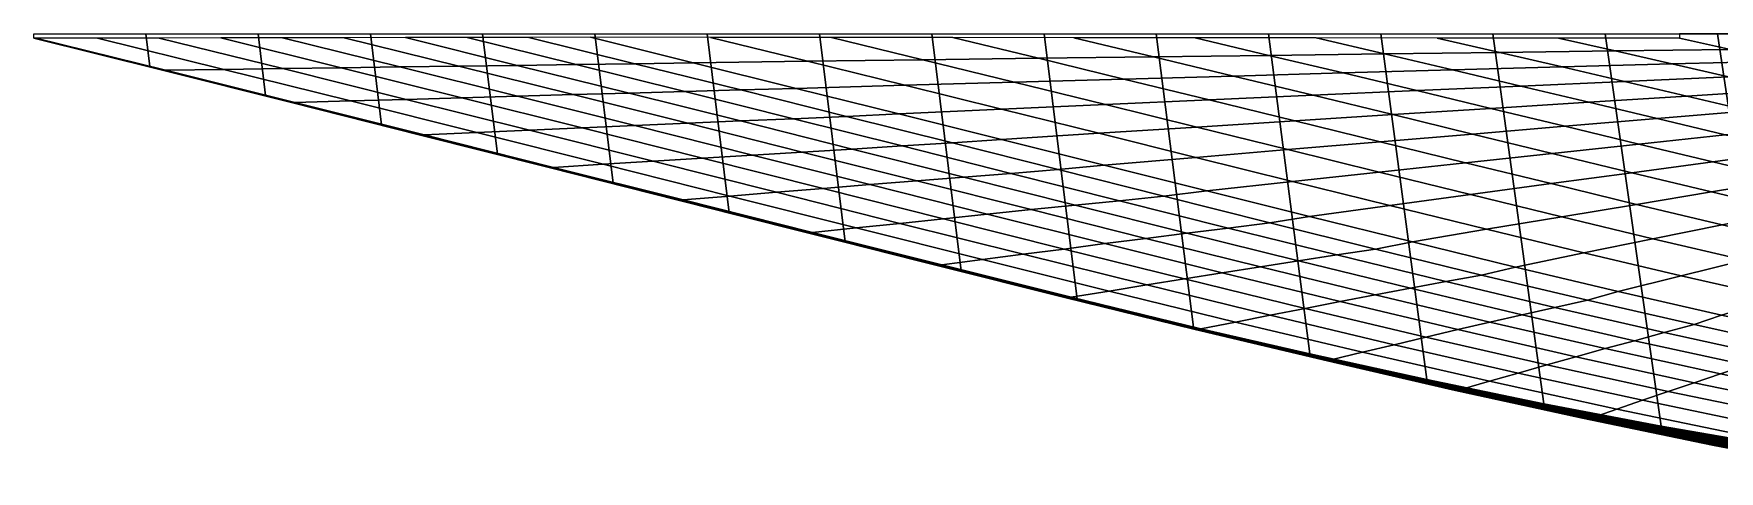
# Model space of a CAD drawing. Header units: millimetres. Extents: x 5479 to 7905, y -318 to 0.
# Drawn here: x 5479 to 6498, y -264 to 0 of the extents above; entities that cross this region are included whole.
import ezdxf

# ---------------------------------------------------------------- set-up
doc = ezdxf.new("R2010")
doc.units = ezdxf.units.MM
doc.header["$MEASUREMENT"] = 0
doc.layers.add('ME curves', color=18, linetype='Continuous', true_color=0x000000)

msp = doc.modelspace()

# ---------------------------------------------------------------- meshes
at = {"layer": 'ME curves'}
mesh = msp.add_polyface(dxfattribs=at)
corners = [(5479, 0, 1603.8), (5546.8, 0, 1597.8), (5549.1, -19.9, 1597.6), (5479, -2.4, 1603.8), (5549.8, -20.1, 2016.6), (5479, -2.4, 2016.6), (5550.4, -20.3, 2619.4), (5479, -2.4, 2619.4), (5551.1, -20.5, 3222.2), (5479, -2.5, 3222.2), (5551.8, -20.7, 3825), (5479, -2.5, 3825), (5552.5, -20.9, 4427.8), (5479, -2.5, 4427.8), (5553.3, -21.1, 5030.6), (5479, -2.5, 5030.6), (5554, -21.3, 5633.4), (5479, -2.6, 5633.4), (5554.7, -21.5, 6236.2), (5479, -2.6, 6236.2), (5555.4, -21.7, 6839), (5479, -2.6, 6839), (5556.2, -21.9, 7441.8), (5479, -2.6, 7441.8), (5556.9, -22.1, 8044.6), (5479, -2.7, 8044.6), (5558.6, -22.1, 8647.4), (5480.3, -2.7, 8647.4), (5594, -21.6, 9250.2), (5517.5, -2.6, 9250.2), (5629.5, -21.1, 9853), (5554.8, -2.6, 9853), (5664.9, -20.6, 10455.8), (5592, -2.5, 10455.8), (5700.4, -20.1, 11058.6), (5629.3, -2.4, 11058.6), (5735.9, -19.6, 11661.4), (5666.6, -2.4, 11661.4), (5771.3, -19.1, 12264.2), (5703.8, -2.3, 12264.2), (5614.7, 0, 1591.9), (5619.2, -37.4, 1591.5), (5620.5, -37.8, 2016.6), (5621.9, -38.1, 2619.4), (5623.3, -38.5, 3222.2), (5624.7, -38.9, 3825), (5626.1, -39.3, 4427.8), (5627.5, -39.7, 5030.6), (5629, -40, 5633.4), (5630.4, -40.4, 6236.2), (5631.9, -40.8, 6839), (5633.4, -41.2, 7441.8), (5634.9, -41.6, 8044.6), (5636.8, -41.6, 8647.4), (5670.5, -40.6, 9250.2), (5704.1, -39.7, 9853), (5737.8, -38.7, 10455.8), (5771.4, -37.8, 11058.6), (5682.6, 0, 1586), (5689.3, -55, 1585.4), (5691.3, -55.6, 2016.6), (5693.3, -56.1, 2619.4), (5695.4, -56.6, 3222.2), (5697.5, -57.2, 3825), (5699.6, -57.8, 4427.8), (5701.8, -58.3, 5030.6), (5704, -58.9, 5633.4), (5706.1, -59.5, 6236.2), (5708.3, -60, 6839), (5710.6, -60.6, 7441.8), (5712.8, -61.2, 8044.6), (5715.1, -61.1, 8647.4), (5746.9, -59.7, 9250.2), (5778.7, -58.3, 9853), (5750.4, 0, 1580), (5759.4, -72.7, 1579.2), (5762.1, -73.4, 2016.6), (5764.8, -74.1, 2619.4), (5767.5, -74.8, 3222.2), (5770.3, -75.6, 3825), (5773.2, -76.3, 4427.8), (5776, -77, 5030.6), (5778.9, -77.8, 5633.4), (5781.8, -78.5, 6236.2), (5784.8, -79.3, 6839), (5787.7, -80.1, 7441.8), (5790.7, -80.8, 8044.6), (5793.3, -80.8, 8647.4)]
mesh.append_faces([[corners[k] for k in face] for face in [(0, 1, 2, 3), (3, 2, 4, 5), (5, 4, 6, 7), (7, 6, 8, 9), (9, 8, 10, 11), (11, 10, 12, 13), (13, 12, 14, 15), (15, 14, 16, 17), (17, 16, 18, 19), (19, 18, 20, 21), (21, 20, 22, 23), (23, 22, 24, 25), (25, 24, 26, 27), (27, 26, 28, 29), (29, 28, 30, 31), (31, 30, 32, 33), (33, 32, 34, 35), (35, 34, 36, 37), (37, 36, 38, 39), (1, 40, 41, 2), (2, 41, 42, 4), (4, 42, 43, 6), (6, 43, 44, 8), (8, 44, 45, 10), (10, 45, 46, 12), (12, 46, 47, 14), (14, 47, 48, 16), (16, 48, 49, 18), (18, 49, 50, 20), (20, 50, 51, 22), (22, 51, 52, 24), (24, 52, 53, 26), (26, 53, 54, 28), (28, 54, 55, 30), (30, 55, 56, 32), (32, 56, 57, 34), (40, 58, 59, 41), (41, 59, 60, 42), (42, 60, 61, 43), (43, 61, 62, 44), (44, 62, 63, 45), (45, 63, 64, 46), (46, 64, 65, 47), (47, 65, 66, 48), (48, 66, 67, 49), (49, 67, 68, 50), (50, 68, 69, 51), (51, 69, 70, 52), (52, 70, 71, 53), (53, 71, 72, 54), (54, 72, 73, 55), (58, 74, 75, 59), (59, 75, 76, 60), (60, 76, 77, 61), (61, 77, 78, 62), (62, 78, 79, 63), (63, 79, 80, 64), (64, 80, 81, 65), (65, 81, 82, 66), (66, 82, 83, 67), (67, 83, 84, 68), (68, 84, 85, 69), (69, 85, 86, 70), (70, 86, 87, 71)]])
mesh = msp.add_polyface(dxfattribs=at)
corners = [(5703.8, -2.3, 12264.2), (5771.3, -19.1, 12264.2), (5806.9, -18.6, 12867), (5741.1, -2.3, 12867), (5842.4, -18.1, 13469.8), (5778.3, -2.2, 13469.8), (5877.7, -17.5, 14072.6), (5815.6, -2.1, 14072.6), (5946.9, -16.6, 14675.4), (5888.2, -2.2, 14675.4), (6016.6, -15.7, 15278.2), (5961.4, -2.3, 15278.2), (5700.4, -20.1, 11058.6), (5771.4, -37.8, 11058.6), (5805.1, -36.8, 11661.4), (5735.9, -19.6, 11661.4), (5838.9, -35.9, 12264.2), (5872.6, -34.9, 12867), (5906.4, -34, 13469.8), (5939.9, -33, 14072.6), (6005.6, -31, 14675.4), (5704.1, -39.7, 9853), (5778.7, -58.3, 9853), (5810.6, -56.9, 10455.8), (5737.8, -38.7, 10455.8), (5842.5, -55.5, 11058.6), (5874.4, -54.1, 11661.4), (5906.3, -52.7, 12264.2), (5938.3, -51.4, 12867), (5970.4, -50, 13469.8), (6002, -48.4, 14072.6), (5715.1, -61.1, 8647.4), (5793.3, -80.8, 8647.4), (5823.3, -78.9, 9250.2), (5746.9, -59.7, 9250.2), (5853.4, -77, 9853), (5883.4, -75.2, 10455.8), (5913.5, -73.3, 11058.6), (5943.6, -71.5, 11661.4), (5973.8, -69.7, 12264.2), (6004, -67.8, 12867), (5750.4, 0, 1580), (5818.3, 0, 1574.1), (5829.4, -90.4, 1573.1), (5759.4, -72.7, 1579.2), (5832.8, -91.3, 2016.6), (5762.1, -73.4, 2016.6), (5836.2, -92.2, 2619.4), (5764.8, -74.1, 2619.4), (5839.6, -93.1, 3222.2), (5767.5, -74.8, 3222.2), (5843.1, -94, 3825), (5770.3, -75.6, 3825), (5846.7, -94.9, 4427.8), (5773.2, -76.3, 4427.8), (5850.3, -95.8, 5030.6), (5776, -77, 5030.6), (5853.9, -96.7, 5633.4), (5778.9, -77.8, 5633.4), (5857.5, -97.7, 6236.2), (5781.8, -78.5, 6236.2), (5861.2, -98.6, 6839), (5784.8, -79.3, 6839), (5864.9, -99.6, 7441.8), (5787.7, -80.1, 7441.8), (5868.6, -100.5, 8044.6), (5790.7, -80.8, 8044.6), (5871.6, -100.4, 8647.4), (5899.8, -98.1, 9250.2), (5928, -95.8, 9853), (5956.2, -93.5, 10455.8), (5984.5, -91.2, 11058.6), (5886.2, 0, 1568.1), (5899.5, -108.2, 1567), (5903.5, -109.2, 2016.6), (5907.6, -110.2, 2619.4), (5911.8, -111.3, 3222.2), (5916, -112.4, 3825), (5920.2, -113.5, 4427.8), (5924.5, -114.6, 5030.6), (5928.8, -115.7, 5633.4), (5933.2, -116.8, 6236.2), (5937.6, -117.9, 6839), (5942, -119.1, 7441.8), (5946.5, -120.2, 8044.6), (5949.8, -120.1, 8647.4), (5976.2, -117.3, 9250.2), (6002.6, -114.6, 9853), (5954, 0, 1562.2), (5969.6, -125.8, 1560.8), (5974.3, -127, 2016.6), (5979, -128.2, 2619.4), (5983.9, -129.5, 3222.2), (5988.8, -130.7, 3825), (5993.7, -132, 4427.8), (5998.8, -133.3, 5030.6)]
mesh.append_faces([[corners[k] for k in face] for face in [(0, 1, 2, 3), (3, 2, 4, 5), (5, 4, 6, 7), (7, 6, 8, 9), (9, 8, 10, 11), (12, 13, 14, 15), (15, 14, 16, 1), (1, 16, 17, 2), (2, 17, 18, 4), (4, 18, 19, 6), (6, 19, 20, 8), (21, 22, 23, 24), (24, 23, 25, 13), (13, 25, 26, 14), (14, 26, 27, 16), (16, 27, 28, 17), (17, 28, 29, 18), (18, 29, 30, 19), (31, 32, 33, 34), (34, 33, 35, 22), (22, 35, 36, 23), (23, 36, 37, 25), (25, 37, 38, 26), (26, 38, 39, 27), (27, 39, 40, 28), (41, 42, 43, 44), (44, 43, 45, 46), (46, 45, 47, 48), (48, 47, 49, 50), (50, 49, 51, 52), (52, 51, 53, 54), (54, 53, 55, 56), (56, 55, 57, 58), (58, 57, 59, 60), (60, 59, 61, 62), (62, 61, 63, 64), (64, 63, 65, 66), (66, 65, 67, 32), (32, 67, 68, 33), (33, 68, 69, 35), (35, 69, 70, 36), (36, 70, 71, 37), (42, 72, 73, 43), (43, 73, 74, 45), (45, 74, 75, 47), (47, 75, 76, 49), (49, 76, 77, 51), (51, 77, 78, 53), (53, 78, 79, 55), (55, 79, 80, 57), (57, 80, 81, 59), (59, 81, 82, 61), (61, 82, 83, 63), (63, 83, 84, 65), (65, 84, 85, 67), (67, 85, 86, 68), (68, 86, 87, 69), (72, 88, 89, 73), (73, 89, 90, 74), (74, 90, 91, 75), (75, 91, 92, 76), (76, 92, 93, 77), (77, 93, 94, 78), (78, 94, 95, 79)]])
mesh = msp.add_polyface(dxfattribs=at)
corners = [(5961.4, -2.3, 15278.2), (6016.6, -15.7, 15278.2), (6086.4, -14.8, 15881.1), (6034.7, -2.3, 15881.1), (6156.1, -13.9, 16483.9), (6107.9, -2.4, 16483.9), (5946.9, -16.6, 14675.4), (6005.6, -31, 14675.4), (6071.8, -29.2, 15278.2), (6138.1, -27.4, 15881.1), (5939.9, -33, 14072.6), (6002, -48.4, 14072.6), (6064.2, -45.5, 14675.4), (6127, -42.8, 15278.2), (6189.7, -40, 15881.1), (5938.3, -51.4, 12867), (6004, -67.8, 12867), (6034.4, -66, 13469.8), (5970.4, -50, 13469.8), (6064.1, -63.9, 14072.6), (6122.9, -60.1, 14675.4), (6182.1, -56.4, 15278.2), (5913.5, -73.3, 11058.6), (5984.5, -91.2, 11058.6), (6012.9, -88.9, 11661.4), (5943.6, -71.5, 11661.4), (6041.3, -86.6, 12264.2), (5973.8, -69.7, 12264.2), (6069.8, -84.4, 12867), (6098.3, -82.1, 13469.8), (6126.2, -79.5, 14072.6), (6181.5, -74.7, 14675.4), (5928, -95.8, 9853), (6002.6, -114.6, 9853), (6029, -111.8, 10455.8), (5956.2, -93.5, 10455.8), (6055.5, -109, 11058.6), (6082.1, -106.3, 11661.4), (6108.7, -103.6, 12264.2), (6135.5, -100.9, 12867), (6162.3, -98.2, 13469.8), (5924.5, -114.6, 5030.6), (5998.8, -133.3, 5030.6), (6003.8, -134.6, 5633.4), (5928.8, -115.7, 5633.4), (6008.9, -135.9, 6236.2), (5933.2, -116.8, 6236.2), (6014, -137.2, 6839), (5937.6, -117.9, 6839), (6019.2, -138.5, 7441.8), (5942, -119.1, 7441.8), (6024.4, -139.9, 8044.6), (5946.5, -120.2, 8044.6), (6028, -139.7, 8647.4), (5949.8, -120.1, 8647.4), (6052.6, -136.5, 9250.2), (5976.2, -117.3, 9250.2), (6077.2, -133.3, 9853), (6101.9, -130.1, 10455.8), (6126.6, -126.8, 11058.6), (6151.4, -123.7, 11661.4), (6176.2, -120.5, 12264.2), (5954, 0, 1562.2), (6021.9, 0, 1556.3), (6039.7, -143.3, 1554.7), (5969.6, -125.8, 1560.8), (6045.1, -144.7, 2016.6), (5974.3, -127, 2016.6), (6050.5, -146.1, 2619.4), (5979, -128.2, 2619.4), (6056, -147.5, 3222.2), (5983.9, -129.5, 3222.2), (6061.6, -148.9, 3825), (5988.8, -130.7, 3825), (6067.3, -150.4, 4427.8), (5993.7, -132, 4427.8), (6073, -151.8, 5030.6), (6078.8, -153.3, 5633.4), (6084.6, -154.8, 6236.2), (6090.5, -156.3, 6839), (6096.4, -157.8, 7441.8), (6102.4, -159.3, 8044.6), (6106.3, -159.2, 8647.4), (6129.1, -155.5, 9250.2), (6151.9, -151.8, 9853), (6174.7, -148.2, 10455.8), (6089.8, 0, 1550.3), (6109.9, -160.5, 1548.6), (6115.9, -162.1, 2016.6), (6122.1, -163.6, 2619.4), (6128.3, -165.2, 3222.2), (6134.6, -166.8, 3825), (6141, -168.4, 4427.8), (6147.4, -170.1, 5030.6), (6153.9, -171.7, 5633.4), (6160.5, -173.4, 6236.2), (6167.1, -175.1, 6839), (6173.7, -176.8, 7441.8), (6180.4, -178.5, 8044.6), (6157.6, 0, 1544.4), (6180.2, -177.3, 1542.4)]
mesh.append_faces([[corners[k] for k in face] for face in [(0, 1, 2, 3), (3, 2, 4, 5), (6, 7, 8, 1), (1, 8, 9, 2), (10, 11, 12, 7), (7, 12, 13, 8), (8, 13, 14, 9), (15, 16, 17, 18), (18, 17, 19, 11), (11, 19, 20, 12), (12, 20, 21, 13), (22, 23, 24, 25), (25, 24, 26, 27), (27, 26, 28, 16), (16, 28, 29, 17), (17, 29, 30, 19), (19, 30, 31, 20), (32, 33, 34, 35), (35, 34, 36, 23), (23, 36, 37, 24), (24, 37, 38, 26), (26, 38, 39, 28), (28, 39, 40, 29), (41, 42, 43, 44), (44, 43, 45, 46), (46, 45, 47, 48), (48, 47, 49, 50), (50, 49, 51, 52), (52, 51, 53, 54), (54, 53, 55, 56), (56, 55, 57, 33), (33, 57, 58, 34), (34, 58, 59, 36), (36, 59, 60, 37), (37, 60, 61, 38), (62, 63, 64, 65), (65, 64, 66, 67), (67, 66, 68, 69), (69, 68, 70, 71), (71, 70, 72, 73), (73, 72, 74, 75), (75, 74, 76, 42), (42, 76, 77, 43), (43, 77, 78, 45), (45, 78, 79, 47), (47, 79, 80, 49), (49, 80, 81, 51), (51, 81, 82, 53), (53, 82, 83, 55), (55, 83, 84, 57), (57, 84, 85, 58), (63, 86, 87, 64), (64, 87, 88, 66), (66, 88, 89, 68), (68, 89, 90, 70), (70, 90, 91, 72), (72, 91, 92, 74), (74, 92, 93, 76), (76, 93, 94, 77), (77, 94, 95, 78), (78, 95, 96, 79), (79, 96, 97, 80), (80, 97, 98, 81), (86, 99, 100, 87)]])
mesh = msp.add_polyface(dxfattribs=at)
corners = [(6107.9, -2.4, 16483.9), (6156.1, -13.9, 16483.9), (6225.8, -13.1, 17086.7), (6181.1, -2.4, 17086.7), (6295.6, -12.2, 17689.5), (6254.3, -2.5, 17689.5), (6086.4, -14.8, 15881.1), (6138.1, -27.4, 15881.1), (6204.3, -25.6, 16483.9), (6270.6, -23.7, 17086.7), (6336.8, -21.9, 17689.5), (6189.7, -40, 15881.1), (6252.5, -37.2, 16483.9), (6315.3, -34.4, 17086.7), (6127, -42.8, 15278.2), (6182.1, -56.4, 15278.2), (6241.4, -52.6, 15881.1), (6300.7, -48.9, 16483.9), (6122.9, -60.1, 14675.4), (6181.5, -74.7, 14675.4), (6237.3, -70, 15278.2), (6293.1, -65.3, 15881.1), (6098.3, -82.1, 13469.8), (6162.3, -98.2, 13469.8), (6188.3, -95, 14072.6), (6126.2, -79.5, 14072.6), (6240.1, -89.2, 14675.4), (6292.4, -83.6, 15278.2), (6344.7, -78, 15881.1), (6108.7, -103.6, 12264.2), (6176.2, -120.5, 12264.2), (6201.2, -117.4, 12867), (6135.5, -100.9, 12867), (6226.3, -114.3, 13469.8), (6250.4, -110.5, 14072.6), (6298.8, -103.8, 14675.4), (6347.6, -97.2, 15278.2), (6101.9, -130.1, 10455.8), (6174.7, -148.2, 10455.8), (6197.6, -144.5, 11058.6), (6126.6, -126.8, 11058.6), (6220.6, -140.9, 11661.4), (6151.4, -123.7, 11661.4), (6243.7, -137.3, 12264.2), (6266.9, -133.7, 12867), (6290.3, -130.2, 13469.8), (6312.5, -125.8, 14072.6), (6102.4, -159.3, 8044.6), (6180.4, -178.5, 8044.6), (6184.7, -178.3, 8647.4), (6106.3, -159.2, 8647.4), (6205.6, -174.2, 9250.2), (6129.1, -155.5, 9250.2), (6226.6, -170.1, 9853), (6151.9, -151.8, 9853), (6247.7, -166, 10455.8), (6268.8, -161.9, 11058.6), (6290, -157.8, 11661.4), (6311.3, -153.8, 12264.2), (6332.8, -149.8, 12867), (6109.9, -160.5, 1548.6), (6180.2, -177.3, 1542.4), (6186.9, -179, 2016.6), (6115.9, -162.1, 2016.6), (6193.7, -180.7, 2619.4), (6122.1, -163.6, 2619.4), (6200.6, -182.5, 3222.2), (6128.3, -165.2, 3222.2), (6207.6, -184.3, 3825), (6134.6, -166.8, 3825), (6214.7, -186, 4427.8), (6141, -168.4, 4427.8), (6221.9, -187.9, 5030.6), (6147.4, -170.1, 5030.6), (6229.1, -189.7, 5633.4), (6153.9, -171.7, 5633.4), (6236.4, -191.5, 6236.2), (6160.5, -173.4, 6236.2), (6243.7, -193.4, 6839), (6167.1, -175.1, 6839), (6251.1, -195.2, 7441.8), (6173.7, -176.8, 7441.8), (6258.5, -197.1, 8044.6), (6263.2, -197, 8647.4), (6282.3, -192.4, 9250.2), (6301.5, -187.9, 9853), (6320.7, -183.3, 10455.8), (6340, -178.8, 11058.6), (6157.6, 0, 1544.4), (6225.5, 0, 1538.5), (6250.6, -193.5, 1536.3), (6258, -195.4, 2016.6), (6265.5, -197.3, 2619.4), (6273.1, -199.2, 3222.2), (6280.8, -201.1, 3825), (6288.6, -203.1, 4427.8), (6296.5, -205, 5030.6), (6304.4, -207, 5633.4), (6312.5, -209, 6236.2), (6320.5, -211.1, 6839), (6328.7, -213.1, 7441.8), (6336.8, -215.1, 8044.6), (6293.4, 0, 1532.5), (6321.2, -209, 1530.1), (6329.3, -211, 2016.6)]
mesh.append_faces([[corners[k] for k in face] for face in [(0, 1, 2, 3), (3, 2, 4, 5), (6, 7, 8, 1), (1, 8, 9, 2), (2, 9, 10, 4), (7, 11, 12, 8), (8, 12, 13, 9), (14, 15, 16, 11), (11, 16, 17, 12), (18, 19, 20, 15), (15, 20, 21, 16), (22, 23, 24, 25), (25, 24, 26, 19), (19, 26, 27, 20), (20, 27, 28, 21), (29, 30, 31, 32), (32, 31, 33, 23), (23, 33, 34, 24), (24, 34, 35, 26), (26, 35, 36, 27), (37, 38, 39, 40), (40, 39, 41, 42), (42, 41, 43, 30), (30, 43, 44, 31), (31, 44, 45, 33), (33, 45, 46, 34), (47, 48, 49, 50), (50, 49, 51, 52), (52, 51, 53, 54), (54, 53, 55, 38), (38, 55, 56, 39), (39, 56, 57, 41), (41, 57, 58, 43), (43, 58, 59, 44), (60, 61, 62, 63), (63, 62, 64, 65), (65, 64, 66, 67), (67, 66, 68, 69), (69, 68, 70, 71), (71, 70, 72, 73), (73, 72, 74, 75), (75, 74, 76, 77), (77, 76, 78, 79), (79, 78, 80, 81), (81, 80, 82, 48), (48, 82, 83, 49), (49, 83, 84, 51), (51, 84, 85, 53), (53, 85, 86, 55), (55, 86, 87, 56), (88, 89, 90, 61), (61, 90, 91, 62), (62, 91, 92, 64), (64, 92, 93, 66), (66, 93, 94, 68), (68, 94, 95, 70), (70, 95, 96, 72), (72, 96, 97, 74), (74, 97, 98, 76), (76, 98, 99, 78), (78, 99, 100, 80), (80, 100, 101, 82), (89, 102, 103, 90), (90, 103, 104, 91)]])
mesh = msp.add_polyface(dxfattribs=at)
corners = [(6254.3, -2.5, 17689.5), (6295.6, -12.2, 17689.5), (6365.3, -11.3, 18292.3), (6327.6, -2.6, 18292.3), (6435.1, -10.4, 18895.1), (6400.8, -2.6, 18895.1), (6336.8, -21.9, 17689.5), (6403.1, -20.1, 18292.3), (6469.3, -18.2, 18895.1), (6270.6, -23.7, 17086.7), (6315.3, -34.4, 17086.7), (6378, -31.6, 17689.5), (6440.8, -28.9, 18292.3), (6252.5, -37.2, 16483.9), (6300.7, -48.9, 16483.9), (6360, -45.2, 17086.7), (6419.2, -41.4, 17689.5), (6478.5, -37.7, 18292.3), (6241.4, -52.6, 15881.1), (6293.1, -65.3, 15881.1), (6348.9, -60.6, 16483.9), (6404.7, -55.9, 17086.7), (6460.5, -51.2, 17689.5), (6344.7, -78, 15881.1), (6397, -72.3, 16483.9), (6449.4, -66.7, 17086.7), (6292.4, -83.6, 15278.2), (6347.6, -97.2, 15278.2), (6396.4, -90.6, 15881.1), (6445.2, -84, 16483.9), (6250.4, -110.5, 14072.6), (6312.5, -125.8, 14072.6), (6357.4, -118.2, 14675.4), (6298.8, -103.8, 14675.4), (6402.8, -110.7, 15278.2), (6448.1, -103.1, 15881.1), (6266.9, -133.7, 12867), (6332.8, -149.8, 12867), (6354.4, -145.8, 13469.8), (6290.3, -130.2, 13469.8), (6374.8, -141, 14072.6), (6416.2, -132.4, 14675.4), (6458, -123.9, 15278.2), (6268.8, -161.9, 11058.6), (6340, -178.8, 11058.6), (6359.4, -174.3, 11661.4), (6290, -157.8, 11661.4), (6379, -169.9, 12264.2), (6311.3, -153.8, 12264.2), (6398.7, -165.5, 12867), (6418.5, -161.1, 13469.8), (6437, -155.7, 14072.6), (6475, -146.2, 14675.4), (6258.5, -197.1, 8044.6), (6336.8, -215.1, 8044.6), (6341.8, -215, 8647.4), (6263.2, -197, 8647.4), (6359.1, -210, 9250.2), (6282.3, -192.4, 9250.2), (6376.4, -205.1, 9853), (6301.5, -187.9, 9853), (6393.9, -200.1, 10455.8), (6320.7, -183.3, 10455.8), (6411.4, -195.2, 11058.6), (6429, -190.3, 11661.4), (6446.8, -185.5, 12264.2), (6464.7, -180.6, 12867), (6258, -195.4, 2016.6), (6329.3, -211, 2016.6), (6337.4, -213, 2619.4), (6265.5, -197.3, 2619.4), (6345.7, -215.1, 3222.2), (6273.1, -199.2, 3222.2), (6354.2, -217.2, 3825), (6280.8, -201.1, 3825), (6362.7, -219.3, 4427.8), (6288.6, -203.1, 4427.8), (6371.3, -221.5, 5030.6), (6296.5, -205, 5030.6), (6380, -223.6, 5633.4), (6304.4, -207, 5633.4), (6388.7, -225.8, 6236.2), (6312.5, -209, 6236.2), (6397.5, -228, 6839), (6320.5, -211.1, 6839), (6406.4, -230.2, 7441.8), (6328.7, -213.1, 7441.8), (6415.3, -232.4, 8044.6), (6420.6, -232.3, 8647.4), (6436.1, -226.9, 9250.2), (6451.6, -221.5, 9853), (6467.2, -216.2, 10455.8), (6482.9, -210.9, 11058.6), (6293.4, 0, 1532.5), (6361.2, 0, 1526.6), (6392, -223.7, 1523.9), (6321.2, -209, 1530.1), (6400.7, -225.8, 2016.6), (6409.6, -227.9, 2619.4), (6418.6, -230.2, 3222.2), (6427.7, -232.4, 3825), (6436.9, -234.7, 4427.8), (6446.3, -237, 5030.6), (6455.7, -239.3, 5633.4), (6465.2, -241.6, 6236.2), (6474.7, -243.9, 6839), (6429.1, 0, 1520.6), (6463, -237.2, 1517.7), (6472.4, -239.4, 2016.6)]
mesh.append_faces([[corners[k] for k in face] for face in [(0, 1, 2, 3), (3, 2, 4, 5), (1, 6, 7, 2), (2, 7, 8, 4), (9, 10, 11, 6), (6, 11, 12, 7), (13, 14, 15, 10), (10, 15, 16, 11), (11, 16, 17, 12), (18, 19, 20, 14), (14, 20, 21, 15), (15, 21, 22, 16), (19, 23, 24, 20), (20, 24, 25, 21), (26, 27, 28, 23), (23, 28, 29, 24), (30, 31, 32, 33), (33, 32, 34, 27), (27, 34, 35, 28), (36, 37, 38, 39), (39, 38, 40, 31), (31, 40, 41, 32), (32, 41, 42, 34), (43, 44, 45, 46), (46, 45, 47, 48), (48, 47, 49, 37), (37, 49, 50, 38), (38, 50, 51, 40), (40, 51, 52, 41), (53, 54, 55, 56), (56, 55, 57, 58), (58, 57, 59, 60), (60, 59, 61, 62), (62, 61, 63, 44), (44, 63, 64, 45), (45, 64, 65, 47), (47, 65, 66, 49), (67, 68, 69, 70), (70, 69, 71, 72), (72, 71, 73, 74), (74, 73, 75, 76), (76, 75, 77, 78), (78, 77, 79, 80), (80, 79, 81, 82), (82, 81, 83, 84), (84, 83, 85, 86), (86, 85, 87, 54), (54, 87, 88, 55), (55, 88, 89, 57), (57, 89, 90, 59), (59, 90, 91, 61), (61, 91, 92, 63), (93, 94, 95, 96), (96, 95, 97, 68), (68, 97, 98, 69), (69, 98, 99, 71), (71, 99, 100, 73), (73, 100, 101, 75), (75, 101, 102, 77), (77, 102, 103, 79), (79, 103, 104, 81), (81, 104, 105, 83), (94, 106, 107, 95), (95, 107, 108, 97)]])
mesh = msp.add_polyface(dxfattribs=at)
corners = [(6400.8, -2.6, 18895.1), (6435.1, -10.4, 18895.1), (6504.9, -9.6, 19495.2), (6474, -2.7, 19497.9), (6504.1, 0, 19495.2), (6474, 0, 19497.9), (6469.3, -18.2, 18895.1), (6535.9, -16.6, 19492.5), (6534.1, 0, 19492.6), (6403.1, -20.1, 18292.3), (6440.8, -28.9, 18292.3), (6503.6, -26.1, 18895.1), (6566.8, -23.6, 19489.8), (6564.1, 0, 19490), (6478.5, -37.7, 18292.3), (6537.8, -34, 18895.1), (6597.7, -30.6, 19487.1), (6419.2, -41.4, 17689.5), (6460.5, -51.2, 17689.5), (6516.2, -46.5, 18292.3), (6572, -41.8, 18895.1), (6404.7, -55.9, 17086.7), (6449.4, -66.7, 17086.7), (6501.7, -61, 17689.5), (6554, -55.4, 18292.3), (6397, -72.3, 16483.9), (6445.2, -84, 16483.9), (6494.1, -77.4, 17086.7), (6542.9, -70.8, 17689.5), (6591.7, -64.2, 18292.3), (6396.4, -90.6, 15881.1), (6448.1, -103.1, 15881.1), (6493.4, -95.6, 16483.9), (6538.8, -88, 17086.7), (6584.1, -80.5, 17689.5), (6402.8, -110.7, 15278.2), (6458, -123.9, 15278.2), (6499.9, -115.4, 15881.1), (6541.7, -107, 16483.9), (6583.5, -98.5, 17086.7), (6416.2, -132.4, 14675.4), (6475, -146.2, 14675.4), (6513.3, -136.8, 15278.2), (6551.7, -127.5, 15881.1), (6590, -118.1, 16483.9), (6398.7, -165.5, 12867), (6464.7, -180.6, 12867), (6482.8, -175.8, 13469.8), (6418.5, -161.1, 13469.8), (6499.4, -170, 14072.6), (6437, -155.7, 14072.6), (6533.9, -159.6, 14675.4), (6568.7, -149.3, 15278.2), (6411.4, -195.2, 11058.6), (6482.9, -210.9, 11058.6), (6498.8, -205.6, 11661.4), (6429, -190.3, 11661.4), (6514.7, -200.3, 12264.2), (6446.8, -185.5, 12264.2), (6530.9, -195.1, 12867), (6547.3, -190, 13469.8), (6562, -183.6, 14072.6), (6593, -172.4, 14675.4), (6397.5, -228, 6839), (6474.7, -243.9, 6839), (6484.3, -246.3, 7441.8), (6406.4, -230.2, 7441.8), (6494, -248.6, 8044.6), (6415.3, -232.4, 8044.6), (6499.6, -248.5, 8647.4), (6420.6, -232.3, 8647.4), (6513.2, -242.8, 9250.2), (6436.1, -226.9, 9250.2), (6526.9, -237.1, 9853), (6451.6, -221.5, 9853), (6540.7, -231.4, 10455.8), (6467.2, -216.2, 10455.8), (6554.6, -225.7, 11058.6), (6568.7, -220, 11661.4), (6582.9, -214.4, 12264.2), (6400.7, -225.8, 2016.6), (6472.4, -239.4, 2016.6), (6481.9, -241.8, 2619.4), (6409.6, -227.9, 2619.4), (6491.6, -244.1, 3222.2), (6418.6, -230.2, 3222.2), (6501.5, -246.5, 3825), (6427.7, -232.4, 3825), (6511.4, -248.9, 4427.8), (6436.9, -234.7, 4427.8), (6521.5, -251.3, 5030.6), (6446.3, -237, 5030.6), (6531.6, -253.8, 5633.4), (6455.7, -239.3, 5633.4), (6541.8, -256.2, 6236.2), (6465.2, -241.6, 6236.2), (6552.1, -258.7, 6839), (6562.5, -261.2, 7441.8), (6572.9, -263.7, 8044.6), (6578.8, -263.7, 8647.4), (6590.6, -257.6, 9250.2), (6429.1, 0, 1520.6), (6497, 0, 1514.7), (6534.2, -249.5, 1511.4), (6463, -237.2, 1517.7), (6544.3, -251.9, 2016.6), (6554.5, -254.3, 2619.4), (6564.9, -256.8, 3222.2), (6575.5, -259.3, 3825), (6586.1, -261.8, 4427.8), (6596.9, -264.4, 5030.6), (6564.8, 0, 1508.8), (6605.6, -260.4, 1505.2)]
mesh.append_faces([[corners[k] for k in face] for face in [(0, 1, 2, 3), (3, 2, 4, 5), (1, 6, 7, 2), (2, 7, 8, 4), (9, 10, 11, 6), (6, 11, 12, 7), (7, 12, 13, 8), (10, 14, 15, 11), (11, 15, 16, 12), (17, 18, 19, 14), (14, 19, 20, 15), (21, 22, 23, 18), (18, 23, 24, 19), (25, 26, 27, 22), (22, 27, 28, 23), (23, 28, 29, 24), (30, 31, 32, 26), (26, 32, 33, 27), (27, 33, 34, 28), (35, 36, 37, 31), (31, 37, 38, 32), (32, 38, 39, 33), (40, 41, 42, 36), (36, 42, 43, 37), (37, 43, 44, 38), (45, 46, 47, 48), (48, 47, 49, 50), (50, 49, 51, 41), (41, 51, 52, 42), (53, 54, 55, 56), (56, 55, 57, 58), (58, 57, 59, 46), (46, 59, 60, 47), (47, 60, 61, 49), (49, 61, 62, 51), (63, 64, 65, 66), (66, 65, 67, 68), (68, 67, 69, 70), (70, 69, 71, 72), (72, 71, 73, 74), (74, 73, 75, 76), (76, 75, 77, 54), (54, 77, 78, 55), (55, 78, 79, 57), (80, 81, 82, 83), (83, 82, 84, 85), (85, 84, 86, 87), (87, 86, 88, 89), (89, 88, 90, 91), (91, 90, 92, 93), (93, 92, 94, 95), (95, 94, 96, 64), (64, 96, 97, 65), (65, 97, 98, 67), (67, 98, 99, 69), (69, 99, 100, 71), (101, 102, 103, 104), (104, 103, 105, 81), (81, 105, 106, 82), (82, 106, 107, 84), (84, 107, 108, 86), (86, 108, 109, 88), (88, 109, 110, 90), (102, 111, 112, 103)]])

doc.saveas('drawing.dxf')
